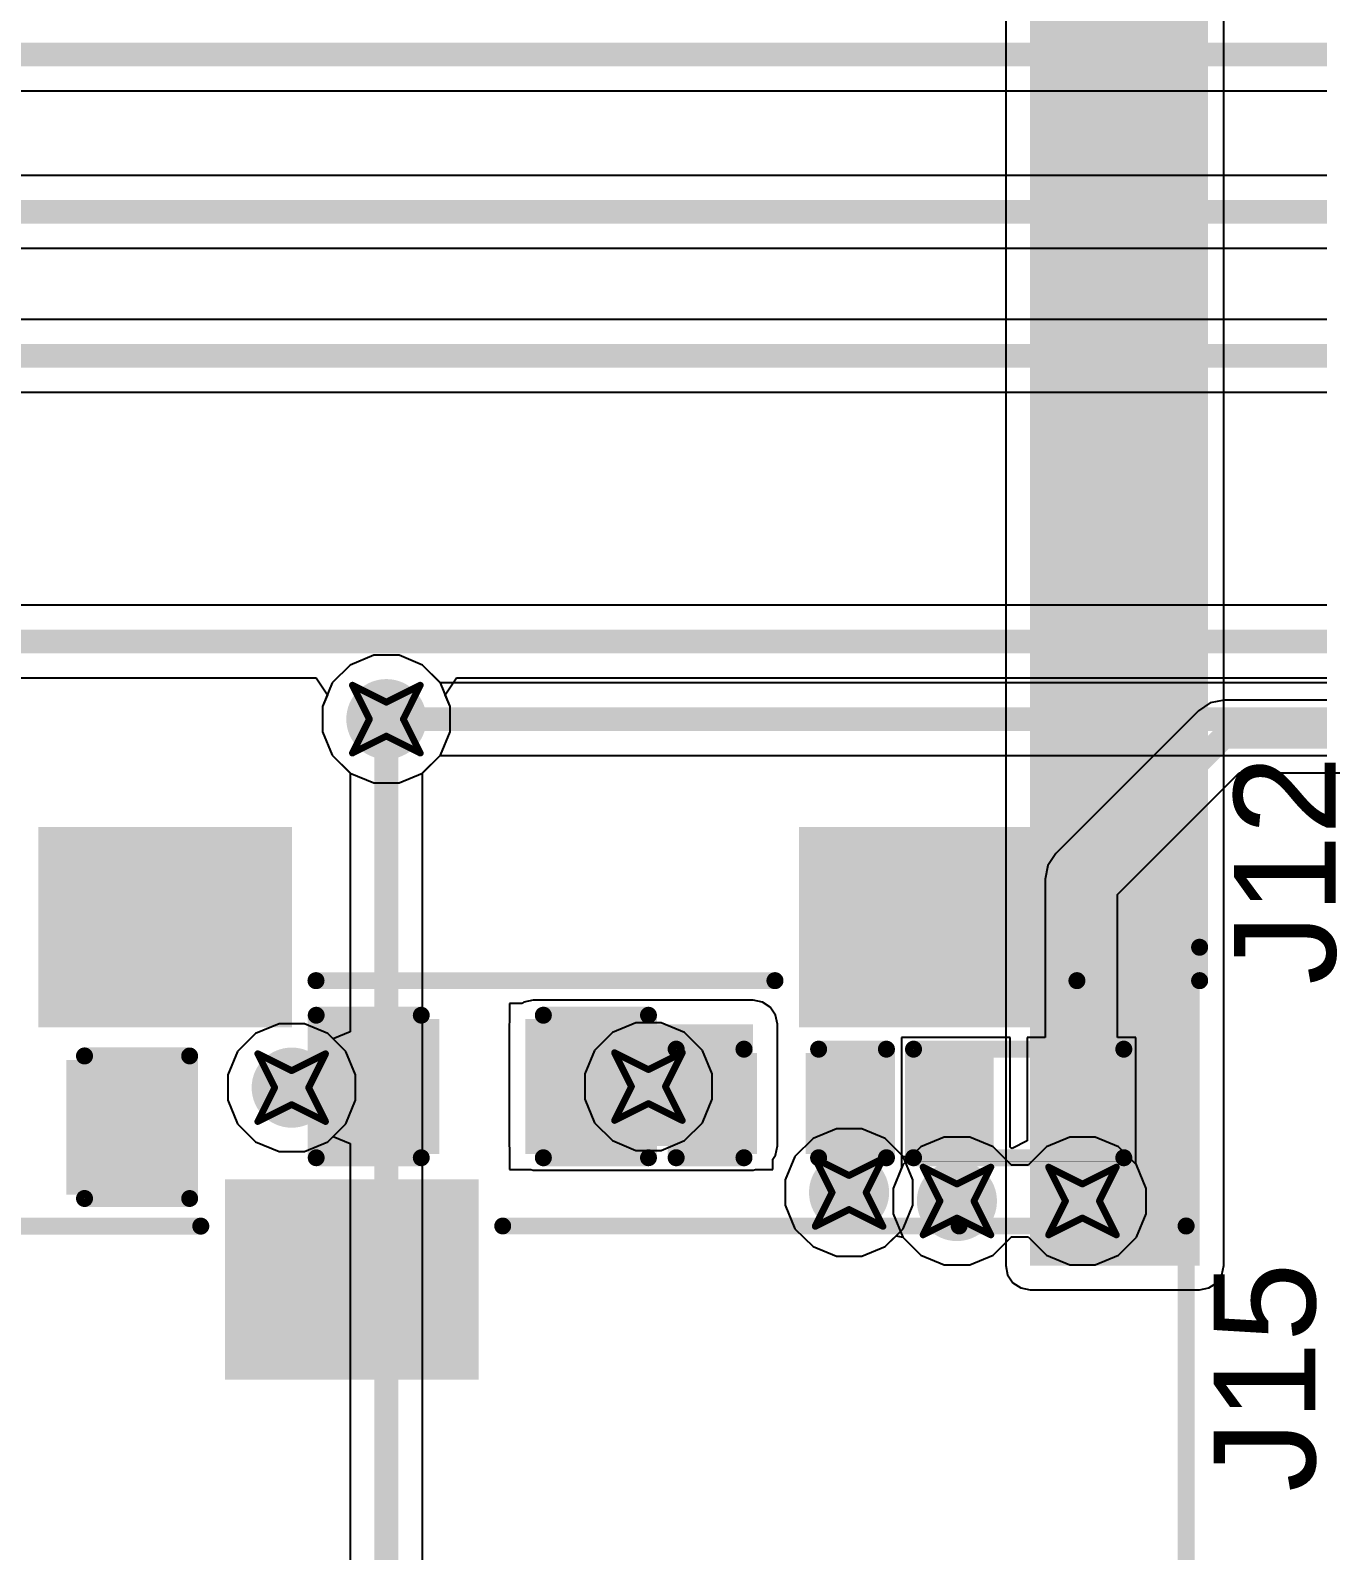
# Model space of a CAD drawing. Header units: inches. Extents: x -3 to 488, y -11 to 93.
# Drawn here: x 21 to 30.65, y 13.21 to 24.59 of the extents above; entities that cross this region are included whole.
import ezdxf

# ---------------------------------------------------------------- set-up
doc = ezdxf.new("R2010")
doc.units = ezdxf.units.IN
for name, color, linetype in [('Bottom Layer', 5, 'Continuous'), ('Drill Drawing', 1, 'Continuous'), ('Layer 1', 16, 'Continuous'), ('Layer 2', 76, 'Continuous'), ('Top Layer', 1, 'Continuous'), ('Top Overlay', 2, 'Continuous'), ('Top Paste', 8, 'Continuous'), ('Top Solder', 216, 'Continuous'), ('Via Holes', 16, 'Continuous')]:
    doc.layers.add(name, color=color, linetype=linetype)
doc.styles.add('Arial', font='', dxfattribs={"height": 0.2})
doc.styles.get('Arial').set_extended_font_data('Arial')

msp = doc.modelspace()

# ---------------------------------------------------------------- hatches: boundary and pattern name
at = {"layer": 'Bottom Layer'}
h = msp.add_hatch(color=5, dxfattribs=at)
edge = h.paths.add_edge_path()
edge.add_arc((23.67, 19.433), 0.3, 0, 360)
h = msp.add_hatch(color=5, dxfattribs=at)
edge = h.paths.add_edge_path()
edge.add_arc((22.961, 16.674), 0.3, 0, 360)
h = msp.add_hatch(color=5, dxfattribs=at)
edge = h.paths.add_edge_path()
edge.add_arc((25.633, 16.682), 0.3, 0, 360)
h = msp.add_hatch(color=5, dxfattribs=at)
edge = h.paths.add_edge_path()
edge.add_arc((27.136, 15.889), 0.3, 0, 360)
h = msp.add_hatch(color=5, dxfattribs=at)
edge = h.paths.add_edge_path()
edge.add_arc((27.944, 15.825), 0.3, 0, 360)
h = msp.add_hatch(color=5, dxfattribs=at)
edge = h.paths.add_edge_path()
edge.add_arc((28.884, 15.825), 0.3, 0, 360)
at = {"layer": 'Layer 1'}
h = msp.add_hatch(color=16, dxfattribs=at)
edge = h.paths.add_edge_path()
edge.add_arc((23.67, 19.433), 0.3, 0, 360)
h = msp.add_hatch(color=16, dxfattribs=at)
edge = h.paths.add_edge_path()
edge.add_arc((22.961, 16.674), 0.3, 0, 360)
h = msp.add_hatch(color=16, dxfattribs=at)
edge = h.paths.add_edge_path()
edge.add_arc((25.633, 16.682), 0.3, 0, 360)
h = msp.add_hatch(color=16, dxfattribs=at)
edge = h.paths.add_edge_path()
edge.add_arc((27.136, 15.889), 0.3, 0, 360)
h = msp.add_hatch(color=16, dxfattribs=at)
edge = h.paths.add_edge_path()
edge.add_arc((27.944, 15.825), 0.3, 0, 360)
h = msp.add_hatch(color=16, dxfattribs=at)
edge = h.paths.add_edge_path()
edge.add_arc((28.884, 15.825), 0.3, 0, 360)
at = {"layer": 'Layer 2'}
msp.add_hatch(color=76, dxfattribs=at).paths.add_polyline_path([(29.762, 31.521), (28.492, 31.521), (28.492, 15.342), (29.762, 15.342)])
h = msp.add_hatch(color=76, dxfattribs=at)
edge = h.paths.add_edge_path()
edge.add_arc((23.67, 19.433), 0.3, 0, 360)
h = msp.add_hatch(color=76, dxfattribs=at)
edge = h.paths.add_edge_path()
edge.add_arc((22.961, 16.674), 0.3, 0, 360)
h = msp.add_hatch(color=76, dxfattribs=at)
edge = h.paths.add_edge_path()
edge.add_arc((25.633, 16.682), 0.3, 0, 360)
h = msp.add_hatch(color=76, dxfattribs=at)
edge = h.paths.add_edge_path()
edge.add_arc((27.136, 15.889), 0.3, 0, 360)
h = msp.add_hatch(color=76, dxfattribs=at)
edge = h.paths.add_edge_path()
edge.add_arc((27.944, 15.825), 0.3, 0, 360)
h = msp.add_hatch(color=76, dxfattribs=at)
edge = h.paths.add_edge_path()
edge.add_arc((28.884, 15.825), 0.3, 0, 360)
at = {"layer": 'Top Layer'}
h = msp.add_hatch(color=1, dxfattribs=at)
edge = h.paths.add_edge_path()
edge.add_arc((23.67, 19.433), 0.3, 0, 360)
for points in [[(22.912, 17.175), (21.112, 17.175), (21.112, 18.575), (22.912, 18.575)], [(28.612, 17.175), (26.812, 17.175), (26.812, 18.575), (28.612, 18.575)], [(24.008, 17.127), (24.008, 16.238), (23.246, 16.238), (23.246, 17.127)], [(24.77, 16.238), (26.417, 16.238), (26.417, 17.148), (24.77, 17.148)], [(25.532, 17.127), (25.532, 16.238), (24.77, 16.238), (24.77, 17.127)], [(26.387, 16.873), (26.387, 16.238), (25.93, 16.238), (25.93, 16.873)], [(27.327, 16.873), (27.327, 16.238), (26.87, 16.238), (26.87, 16.873)], [(27.708, 16.238), (27.708, 16.873), (28.165, 16.873), (28.165, 16.238)], [(28.648, 16.238), (28.648, 16.873), (29.105, 16.873), (29.105, 16.238)], [(21.333, 15.933), (21.333, 16.822), (22.095, 16.822), (22.095, 15.933)], [(22.511, 15.937), (24.311, 15.937), (24.311, 14.537), (22.511, 14.537)]]:
    msp.add_hatch(color=1, dxfattribs=at).paths.add_polyline_path(points)
h = msp.add_hatch(color=1, dxfattribs=at)
edge = h.paths.add_edge_path()
edge.add_arc((22.961, 16.674), 0.3, 0, 360)
h = msp.add_hatch(color=1, dxfattribs=at)
edge = h.paths.add_edge_path()
edge.add_arc((25.633, 16.682), 0.3, 0, 360)
h = msp.add_hatch(color=1, dxfattribs=at)
edge = h.paths.add_edge_path()
edge.add_arc((27.136, 15.889), 0.3, 0, 360)
h = msp.add_hatch(color=1, dxfattribs=at)
edge = h.paths.add_edge_path()
edge.add_arc((27.944, 15.825), 0.3, 0, 360)
h = msp.add_hatch(color=1, dxfattribs=at)
edge = h.paths.add_edge_path()
edge.add_arc((28.884, 15.825), 0.3, 0, 360)
at = {"layer": 'Top Paste'}
for points in [[(22.912, 17.175), (21.112, 17.175), (21.112, 18.575), (22.912, 18.575)], [(28.612, 17.175), (26.812, 17.175), (26.812, 18.575), (28.612, 18.575)], [(24.008, 17.127), (24.008, 16.238), (23.246, 16.238), (23.246, 17.127)], [(25.532, 17.127), (25.532, 16.238), (24.77, 16.238), (24.77, 17.127)], [(26.387, 16.873), (26.387, 16.238), (25.93, 16.238), (25.93, 16.873)], [(27.327, 16.873), (27.327, 16.238), (26.87, 16.238), (26.87, 16.873)], [(27.708, 16.238), (27.708, 16.873), (28.165, 16.873), (28.165, 16.238)], [(28.648, 16.238), (28.648, 16.873), (29.105, 16.873), (29.105, 16.238)], [(21.333, 15.933), (21.333, 16.822), (22.095, 16.822), (22.095, 15.933)], [(22.511, 15.937), (24.311, 15.937), (24.311, 14.537), (22.511, 14.537)]]:
    msp.add_hatch(color=8, dxfattribs=at).paths.add_polyline_path(points)
at = {"layer": 'Top Solder'}
for points in [[(22.962, 17.125), (21.062, 17.125), (21.062, 18.625), (22.962, 18.625)], [(28.662, 17.125), (26.762, 17.125), (26.762, 18.625), (28.662, 18.625)], [(24.068, 17.187), (24.068, 16.178), (23.186, 16.178), (23.186, 17.187)], [(25.592, 17.187), (25.592, 16.178), (24.71, 16.178), (24.71, 17.187)], [(21.273, 15.873), (21.273, 16.882), (22.155, 16.882), (22.155, 15.873)], [(26.447, 16.933), (26.447, 16.178), (25.87, 16.178), (25.87, 16.933)], [(27.387, 16.933), (27.387, 16.178), (26.81, 16.178), (26.81, 16.933)], [(27.653, 16.183), (27.653, 16.928), (28.22, 16.928), (28.22, 16.183)], [(28.593, 16.183), (28.593, 16.928), (29.16, 16.928), (29.16, 16.183)], [(22.461, 15.987), (24.361, 15.987), (24.361, 14.487), (22.461, 14.487)]]:
    msp.add_hatch(color=216, dxfattribs=at).paths.add_polyline_path(points)
at = {"layer": 'Via Holes'}
h = msp.add_hatch(color=7, dxfattribs=at)
edge = h.paths.add_edge_path()
edge.add_arc((23.67, 19.433), 0.15, 0, 360)
h = msp.add_hatch(color=7, dxfattribs=at)
edge = h.paths.add_edge_path()
edge.add_arc((22.961, 16.674), 0.15, 0, 360)
h = msp.add_hatch(color=7, dxfattribs=at)
edge = h.paths.add_edge_path()
edge.add_arc((25.633, 16.682), 0.15, 0, 360)
h = msp.add_hatch(color=7, dxfattribs=at)
edge = h.paths.add_edge_path()
edge.add_arc((27.136, 15.889), 0.15, 0, 360)
h = msp.add_hatch(color=7, dxfattribs=at)
edge = h.paths.add_edge_path()
edge.add_arc((27.944, 15.825), 0.15, 0, 360)
h = msp.add_hatch(color=7, dxfattribs=at)
edge = h.paths.add_edge_path()
edge.add_arc((28.884, 15.825), 0.15, 0, 360)

# ---------------------------------------------------------------- linework, layer by layer
at = {"layer": 'Bottom Layer'}
for p, q in [((8.665, 24.137), (56.929, 24.137)), ((55.331, 23.504), (16.457, 23.504)), ((16.569, 22.96), (55.331, 22.96)), ((52.334, 22.425), (19.029, 22.425)), ((19.141, 21.881), (38.285, 21.881)), ((23.399, 19.838), (23.265, 19.704)), ((23.575, 19.911), (23.399, 19.838)), ((23.765, 19.911), (23.575, 19.911)), ((23.941, 19.838), (23.765, 19.911)), ((24.074, 19.705), (23.941, 19.838)), ((23.265, 19.704), (23.192, 19.528)), ((58.339, 19.705), (24.074, 19.705)), ((23.192, 19.528), (23.192, 19.338)), ((23.192, 19.338), (23.265, 19.163)), ((23.265, 19.163), (23.399, 19.028)), ((23.941, 19.028), (24.074, 19.161)), ((24.074, 19.161), (58.339, 19.161)), ((23.399, 19.028), (23.575, 18.956)), ((23.765, 18.956), (23.941, 19.028)), ((23.575, 18.956), (23.765, 18.956)), ((22.69, 17.079), (22.556, 16.945)), ((22.866, 17.152), (22.69, 17.079)), ((23.056, 17.152), (22.866, 17.152)), ((23.231, 17.079), (23.056, 17.152)), ((23.366, 16.945), (23.231, 17.079)), ((22.556, 16.945), (22.483, 16.769)), ((23.438, 16.769), (23.366, 16.945)), ((22.483, 16.769), (22.483, 16.579)), ((23.438, 16.579), (23.438, 16.769)), ((22.483, 16.579), (22.556, 16.404)), ((23.366, 16.404), (23.438, 16.579)), ((22.556, 16.404), (22.69, 16.269)), ((23.231, 16.269), (23.366, 16.404)), ((26.866, 16.294), (26.731, 16.159)), ((27.041, 16.366), (26.866, 16.294)), ((27.231, 16.366), (27.041, 16.366)), ((27.407, 16.294), (27.231, 16.366)), ((27.541, 16.159), (27.407, 16.294)), ((27.849, 16.303), (27.674, 16.23)), ((28.04, 16.303), (27.849, 16.303)), ((28.215, 16.23), (28.04, 16.303)), ((28.789, 16.303), (28.614, 16.23)), ((28.979, 16.303), (28.789, 16.303)), ((29.155, 16.23), (28.979, 16.303)), ((22.69, 16.269), (22.866, 16.196)), ((22.866, 16.196), (23.056, 16.196)), ((23.056, 16.196), (23.231, 16.269)), ((27.674, 16.23), (27.593, 16.149)), ((28.35, 16.096), (28.215, 16.23)), ((28.614, 16.23), (28.479, 16.096)), ((29.289, 16.096), (29.155, 16.23)), ((26.731, 16.159), (26.658, 15.984)), ((27.593, 16.149), (27.541, 16.159)), ((28.351, 16.093), (28.35, 16.096)), ((28.478, 16.093), (28.351, 16.093)), ((28.479, 16.096), (28.478, 16.093)), ((29.362, 15.92), (29.289, 16.096)), ((26.658, 15.984), (26.658, 15.794)), ((29.362, 15.73), (29.362, 15.92)), ((26.658, 15.794), (26.731, 15.618)), ((29.289, 15.555), (29.362, 15.73)), ((26.731, 15.618), (26.866, 15.484)), ((26.866, 15.484), (27.041, 15.411)), ((27.231, 15.411), (27.407, 15.484)), ((27.407, 15.484), (27.488, 15.565)), ((27.488, 15.565), (27.539, 15.555)), ((27.539, 15.555), (27.674, 15.42)), ((28.215, 15.42), (28.35, 15.555)), ((28.35, 15.555), (28.351, 15.558)), ((28.351, 15.558), (28.478, 15.558)), ((28.478, 15.558), (28.479, 15.555)), ((28.479, 15.555), (28.614, 15.42)), ((29.155, 15.42), (29.289, 15.555)), ((27.041, 15.411), (27.231, 15.411)), ((27.674, 15.42), (27.849, 15.348)), ((28.04, 15.348), (28.215, 15.42)), ((28.614, 15.42), (28.789, 15.348)), ((28.979, 15.348), (29.155, 15.42)), ((27.849, 15.348), (28.04, 15.348)), ((28.789, 15.348), (28.979, 15.348))]:
    msp.add_line(p, q, dxfattribs=at)
for points in [[(8.261, 24.409, 0.178, 0.178, 0), (58.647, 24.409, 0.178, 0.178, 0)], [(16.457, 23.232, 0.178, 0.178, 0), (55.735, 23.232, 0.178, 0.178, 0)], [(19.029, 22.153, 0.178, 0.178, 0), (52.738, 22.153, 0.178, 0.178, 0)], [(23.67, 19.433, 0.178, 0.178, 0), (64.548, 19.433, 0.178, 0.178, 0)]]:
    msp.add_lwpolyline(points, format="xyseb", dxfattribs=at)
msp.add_lwpolyline([(23.626, 19.433, 0.0889, 0.0889, 1), (23.715, 19.433, 0.0889, 0.0889, 1)], format="xyseb", close=True, dxfattribs=at)
at = {"layer": 'Drill Drawing'}
for points in [[(23.416, 19.687, 0.0508, 0.0508, 0), (23.67, 19.56, 0.0508, 0.0508, 0)], [(23.416, 19.687, 0.0508, 0.0508, 0), (23.543, 19.433, 0.0508, 0.0508, 0)], [(23.67, 19.56, 0.0508, 0.0508, 0), (23.924, 19.687, 0.0508, 0.0508, 0)], [(23.797, 19.433, 0.0508, 0.0508, 0), (23.924, 19.687, 0.0508, 0.0508, 0)], [(23.416, 19.179, 0.0508, 0.0508, 0), (23.543, 19.433, 0.0508, 0.0508, 0)], [(23.797, 19.433, 0.0508, 0.0508, 0), (23.924, 19.179, 0.0508, 0.0508, 0)], [(23.416, 19.179, 0.0508, 0.0508, 0), (23.67, 19.306, 0.0508, 0.0508, 0)], [(23.67, 19.306, 0.0508, 0.0508, 0), (23.924, 19.179, 0.0508, 0.0508, 0)], [(25.379, 16.936, 0.0508, 0.0508, 0), (25.633, 16.809, 0.0508, 0.0508, 0)], [(25.379, 16.936, 0.0508, 0.0508, 0), (25.506, 16.682, 0.0508, 0.0508, 0)], [(25.633, 16.809, 0.0508, 0.0508, 0), (25.887, 16.936, 0.0508, 0.0508, 0)], [(25.76, 16.682, 0.0508, 0.0508, 0), (25.887, 16.936, 0.0508, 0.0508, 0)], [(22.707, 16.928, 0.0508, 0.0508, 0), (22.961, 16.801, 0.0508, 0.0508, 0)], [(22.707, 16.928, 0.0508, 0.0508, 0), (22.834, 16.674, 0.0508, 0.0508, 0)], [(22.961, 16.801, 0.0508, 0.0508, 0), (23.215, 16.928, 0.0508, 0.0508, 0)], [(23.088, 16.674, 0.0508, 0.0508, 0), (23.215, 16.928, 0.0508, 0.0508, 0)], [(22.707, 16.42, 0.0508, 0.0508, 0), (22.834, 16.674, 0.0508, 0.0508, 0)], [(23.088, 16.674, 0.0508, 0.0508, 0), (23.215, 16.42, 0.0508, 0.0508, 0)], [(25.379, 16.428, 0.0508, 0.0508, 0), (25.506, 16.682, 0.0508, 0.0508, 0)], [(25.76, 16.682, 0.0508, 0.0508, 0), (25.887, 16.428, 0.0508, 0.0508, 0)], [(22.707, 16.42, 0.0508, 0.0508, 0), (22.961, 16.547, 0.0508, 0.0508, 0)], [(22.961, 16.547, 0.0508, 0.0508, 0), (23.215, 16.42, 0.0508, 0.0508, 0)], [(25.379, 16.428, 0.0508, 0.0508, 0), (25.633, 16.555, 0.0508, 0.0508, 0)], [(25.633, 16.555, 0.0508, 0.0508, 0), (25.887, 16.428, 0.0508, 0.0508, 0)], [(26.882, 16.143, 0.0508, 0.0508, 0), (27.136, 16.016, 0.0508, 0.0508, 0)], [(26.882, 16.143, 0.0508, 0.0508, 0), (27.009, 15.889, 0.0508, 0.0508, 0)], [(27.136, 16.016, 0.0508, 0.0508, 0), (27.39, 16.143, 0.0508, 0.0508, 0)], [(27.263, 15.889, 0.0508, 0.0508, 0), (27.39, 16.143, 0.0508, 0.0508, 0)], [(27.69, 16.079, 0.0508, 0.0508, 0), (27.944, 15.952, 0.0508, 0.0508, 0)], [(27.69, 16.079, 0.0508, 0.0508, 0), (27.817, 15.825, 0.0508, 0.0508, 0)], [(27.944, 15.952, 0.0508, 0.0508, 0), (28.198, 16.079, 0.0508, 0.0508, 0)], [(28.071, 15.825, 0.0508, 0.0508, 0), (28.198, 16.079, 0.0508, 0.0508, 0)], [(28.63, 16.079, 0.0508, 0.0508, 0), (28.884, 15.952, 0.0508, 0.0508, 0)], [(28.63, 16.079, 0.0508, 0.0508, 0), (28.757, 15.825, 0.0508, 0.0508, 0)], [(28.884, 15.952, 0.0508, 0.0508, 0), (29.138, 16.079, 0.0508, 0.0508, 0)], [(29.011, 15.825, 0.0508, 0.0508, 0), (29.138, 16.079, 0.0508, 0.0508, 0)], [(26.882, 15.635, 0.0508, 0.0508, 0), (27.009, 15.889, 0.0508, 0.0508, 0)], [(27.263, 15.889, 0.0508, 0.0508, 0), (27.39, 15.635, 0.0508, 0.0508, 0)], [(27.69, 15.571, 0.0508, 0.0508, 0), (27.817, 15.825, 0.0508, 0.0508, 0)], [(28.071, 15.825, 0.0508, 0.0508, 0), (28.198, 15.571, 0.0508, 0.0508, 0)], [(28.63, 15.571, 0.0508, 0.0508, 0), (28.757, 15.825, 0.0508, 0.0508, 0)], [(29.011, 15.825, 0.0508, 0.0508, 0), (29.138, 15.571, 0.0508, 0.0508, 0)], [(26.882, 15.635, 0.0508, 0.0508, 0), (27.136, 15.762, 0.0508, 0.0508, 0)], [(27.136, 15.762, 0.0508, 0.0508, 0), (27.39, 15.635, 0.0508, 0.0508, 0)], [(27.69, 15.571, 0.0508, 0.0508, 0), (27.944, 15.698, 0.0508, 0.0508, 0)], [(27.944, 15.698, 0.0508, 0.0508, 0), (28.198, 15.571, 0.0508, 0.0508, 0)], [(28.63, 15.571, 0.0508, 0.0508, 0), (28.884, 15.698, 0.0508, 0.0508, 0)], [(28.884, 15.698, 0.0508, 0.0508, 0), (29.138, 15.571, 0.0508, 0.0508, 0)]]:
    msp.add_lwpolyline(points, format="xyseb", dxfattribs=at)
for points in [[(23.403, 19.687, 0.0254, 0.0254, 1), (23.429, 19.687, 0.0254, 0.0254, 1)], [(23.403, 19.687, 0.0254, 0.0254, 1), (23.429, 19.687, 0.0254, 0.0254, 1)], [(23.911, 19.687, 0.0254, 0.0254, 1), (23.937, 19.687, 0.0254, 0.0254, 1)], [(23.911, 19.687, 0.0254, 0.0254, 1), (23.937, 19.687, 0.0254, 0.0254, 1)], [(23.657, 19.56, 0.0254, 0.0254, 1), (23.683, 19.56, 0.0254, 0.0254, 1)], [(23.657, 19.56, 0.0254, 0.0254, 1), (23.683, 19.56, 0.0254, 0.0254, 1)], [(23.53, 19.433, 0.0254, 0.0254, 1), (23.556, 19.433, 0.0254, 0.0254, 1)], [(23.53, 19.433, 0.0254, 0.0254, 1), (23.556, 19.433, 0.0254, 0.0254, 1)], [(23.784, 19.433, 0.0254, 0.0254, 1), (23.81, 19.433, 0.0254, 0.0254, 1)], [(23.784, 19.433, 0.0254, 0.0254, 1), (23.81, 19.433, 0.0254, 0.0254, 1)], [(23.657, 19.306, 0.0254, 0.0254, 1), (23.683, 19.306, 0.0254, 0.0254, 1)], [(23.657, 19.306, 0.0254, 0.0254, 1), (23.683, 19.306, 0.0254, 0.0254, 1)], [(23.403, 19.179, 0.0254, 0.0254, 1), (23.429, 19.179, 0.0254, 0.0254, 1)], [(23.403, 19.179, 0.0254, 0.0254, 1), (23.429, 19.179, 0.0254, 0.0254, 1)], [(23.911, 19.179, 0.0254, 0.0254, 1), (23.937, 19.179, 0.0254, 0.0254, 1)], [(23.911, 19.179, 0.0254, 0.0254, 1), (23.937, 19.179, 0.0254, 0.0254, 1)], [(25.367, 16.936, 0.0254, 0.0254, 1), (25.392, 16.936, 0.0254, 0.0254, 1)], [(25.367, 16.936, 0.0254, 0.0254, 1), (25.392, 16.936, 0.0254, 0.0254, 1)], [(25.875, 16.936, 0.0254, 0.0254, 1), (25.9, 16.936, 0.0254, 0.0254, 1)], [(25.875, 16.936, 0.0254, 0.0254, 1), (25.9, 16.936, 0.0254, 0.0254, 1)], [(22.694, 16.928, 0.0254, 0.0254, 1), (22.719, 16.928, 0.0254, 0.0254, 1)], [(22.694, 16.928, 0.0254, 0.0254, 1), (22.719, 16.928, 0.0254, 0.0254, 1)], [(23.202, 16.928, 0.0254, 0.0254, 1), (23.227, 16.928, 0.0254, 0.0254, 1)], [(23.202, 16.928, 0.0254, 0.0254, 1), (23.227, 16.928, 0.0254, 0.0254, 1)], [(22.948, 16.801, 0.0254, 0.0254, 1), (22.973, 16.801, 0.0254, 0.0254, 1)], [(22.948, 16.801, 0.0254, 0.0254, 1), (22.973, 16.801, 0.0254, 0.0254, 1)], [(25.621, 16.809, 0.0254, 0.0254, 1), (25.646, 16.809, 0.0254, 0.0254, 1)], [(25.621, 16.809, 0.0254, 0.0254, 1), (25.646, 16.809, 0.0254, 0.0254, 1)], [(22.821, 16.674, 0.0254, 0.0254, 1), (22.846, 16.674, 0.0254, 0.0254, 1)], [(22.821, 16.674, 0.0254, 0.0254, 1), (22.846, 16.674, 0.0254, 0.0254, 1)], [(23.075, 16.674, 0.0254, 0.0254, 1), (23.1, 16.674, 0.0254, 0.0254, 1)], [(23.075, 16.674, 0.0254, 0.0254, 1), (23.1, 16.674, 0.0254, 0.0254, 1)], [(25.494, 16.682, 0.0254, 0.0254, 1), (25.519, 16.682, 0.0254, 0.0254, 1)], [(25.494, 16.682, 0.0254, 0.0254, 1), (25.519, 16.682, 0.0254, 0.0254, 1)], [(25.748, 16.682, 0.0254, 0.0254, 1), (25.773, 16.682, 0.0254, 0.0254, 1)], [(25.748, 16.682, 0.0254, 0.0254, 1), (25.773, 16.682, 0.0254, 0.0254, 1)], [(22.948, 16.547, 0.0254, 0.0254, 1), (22.973, 16.547, 0.0254, 0.0254, 1)], [(22.948, 16.547, 0.0254, 0.0254, 1), (22.973, 16.547, 0.0254, 0.0254, 1)], [(25.621, 16.555, 0.0254, 0.0254, 1), (25.646, 16.555, 0.0254, 0.0254, 1)], [(25.621, 16.555, 0.0254, 0.0254, 1), (25.646, 16.555, 0.0254, 0.0254, 1)], [(22.694, 16.42, 0.0254, 0.0254, 1), (22.719, 16.42, 0.0254, 0.0254, 1)], [(22.694, 16.42, 0.0254, 0.0254, 1), (22.719, 16.42, 0.0254, 0.0254, 1)], [(23.202, 16.42, 0.0254, 0.0254, 1), (23.227, 16.42, 0.0254, 0.0254, 1)], [(23.202, 16.42, 0.0254, 0.0254, 1), (23.227, 16.42, 0.0254, 0.0254, 1)], [(25.367, 16.428, 0.0254, 0.0254, 1), (25.392, 16.428, 0.0254, 0.0254, 1)], [(25.367, 16.428, 0.0254, 0.0254, 1), (25.392, 16.428, 0.0254, 0.0254, 1)], [(25.875, 16.428, 0.0254, 0.0254, 1), (25.9, 16.428, 0.0254, 0.0254, 1)], [(25.875, 16.428, 0.0254, 0.0254, 1), (25.9, 16.428, 0.0254, 0.0254, 1)], [(26.87, 16.143, 0.0254, 0.0254, 1), (26.895, 16.143, 0.0254, 0.0254, 1)], [(26.87, 16.143, 0.0254, 0.0254, 1), (26.895, 16.143, 0.0254, 0.0254, 1)], [(27.378, 16.143, 0.0254, 0.0254, 1), (27.403, 16.143, 0.0254, 0.0254, 1)], [(27.378, 16.143, 0.0254, 0.0254, 1), (27.403, 16.143, 0.0254, 0.0254, 1)], [(27.678, 16.079, 0.0254, 0.0254, 1), (27.703, 16.079, 0.0254, 0.0254, 1)], [(27.678, 16.079, 0.0254, 0.0254, 1), (27.703, 16.079, 0.0254, 0.0254, 1)], [(28.186, 16.079, 0.0254, 0.0254, 1), (28.211, 16.079, 0.0254, 0.0254, 1)], [(28.186, 16.079, 0.0254, 0.0254, 1), (28.211, 16.079, 0.0254, 0.0254, 1)], [(28.618, 16.079, 0.0254, 0.0254, 1), (28.643, 16.079, 0.0254, 0.0254, 1)], [(28.618, 16.079, 0.0254, 0.0254, 1), (28.643, 16.079, 0.0254, 0.0254, 1)], [(29.126, 16.079, 0.0254, 0.0254, 1), (29.151, 16.079, 0.0254, 0.0254, 1)], [(29.126, 16.079, 0.0254, 0.0254, 1), (29.151, 16.079, 0.0254, 0.0254, 1)], [(27.124, 16.016, 0.0254, 0.0254, 1), (27.149, 16.016, 0.0254, 0.0254, 1)], [(27.124, 16.016, 0.0254, 0.0254, 1), (27.149, 16.016, 0.0254, 0.0254, 1)], [(27.932, 15.952, 0.0254, 0.0254, 1), (27.957, 15.952, 0.0254, 0.0254, 1)], [(27.932, 15.952, 0.0254, 0.0254, 1), (27.957, 15.952, 0.0254, 0.0254, 1)], [(28.872, 15.952, 0.0254, 0.0254, 1), (28.897, 15.952, 0.0254, 0.0254, 1)], [(28.872, 15.952, 0.0254, 0.0254, 1), (28.897, 15.952, 0.0254, 0.0254, 1)], [(26.997, 15.889, 0.0254, 0.0254, 1), (27.022, 15.889, 0.0254, 0.0254, 1)], [(26.997, 15.889, 0.0254, 0.0254, 1), (27.022, 15.889, 0.0254, 0.0254, 1)], [(27.251, 15.889, 0.0254, 0.0254, 1), (27.276, 15.889, 0.0254, 0.0254, 1)], [(27.251, 15.889, 0.0254, 0.0254, 1), (27.276, 15.889, 0.0254, 0.0254, 1)], [(27.805, 15.825, 0.0254, 0.0254, 1), (27.83, 15.825, 0.0254, 0.0254, 1)], [(27.805, 15.825, 0.0254, 0.0254, 1), (27.83, 15.825, 0.0254, 0.0254, 1)], [(28.059, 15.825, 0.0254, 0.0254, 1), (28.084, 15.825, 0.0254, 0.0254, 1)], [(28.059, 15.825, 0.0254, 0.0254, 1), (28.084, 15.825, 0.0254, 0.0254, 1)], [(28.745, 15.825, 0.0254, 0.0254, 1), (28.77, 15.825, 0.0254, 0.0254, 1)], [(28.745, 15.825, 0.0254, 0.0254, 1), (28.77, 15.825, 0.0254, 0.0254, 1)], [(28.999, 15.825, 0.0254, 0.0254, 1), (29.024, 15.825, 0.0254, 0.0254, 1)], [(28.999, 15.825, 0.0254, 0.0254, 1), (29.024, 15.825, 0.0254, 0.0254, 1)], [(27.124, 15.762, 0.0254, 0.0254, 1), (27.149, 15.762, 0.0254, 0.0254, 1)], [(27.124, 15.762, 0.0254, 0.0254, 1), (27.149, 15.762, 0.0254, 0.0254, 1)], [(27.932, 15.698, 0.0254, 0.0254, 1), (27.957, 15.698, 0.0254, 0.0254, 1)], [(27.932, 15.698, 0.0254, 0.0254, 1), (27.957, 15.698, 0.0254, 0.0254, 1)], [(28.872, 15.698, 0.0254, 0.0254, 1), (28.897, 15.698, 0.0254, 0.0254, 1)], [(28.872, 15.698, 0.0254, 0.0254, 1), (28.897, 15.698, 0.0254, 0.0254, 1)], [(26.87, 15.635, 0.0254, 0.0254, 1), (26.895, 15.635, 0.0254, 0.0254, 1)], [(26.87, 15.635, 0.0254, 0.0254, 1), (26.895, 15.635, 0.0254, 0.0254, 1)], [(27.378, 15.635, 0.0254, 0.0254, 1), (27.403, 15.635, 0.0254, 0.0254, 1)], [(27.378, 15.635, 0.0254, 0.0254, 1), (27.403, 15.635, 0.0254, 0.0254, 1)], [(27.678, 15.571, 0.0254, 0.0254, 1), (27.703, 15.571, 0.0254, 0.0254, 1)], [(27.678, 15.571, 0.0254, 0.0254, 1), (27.703, 15.571, 0.0254, 0.0254, 1)], [(28.186, 15.571, 0.0254, 0.0254, 1), (28.211, 15.571, 0.0254, 0.0254, 1)], [(28.186, 15.571, 0.0254, 0.0254, 1), (28.211, 15.571, 0.0254, 0.0254, 1)], [(28.618, 15.571, 0.0254, 0.0254, 1), (28.643, 15.571, 0.0254, 0.0254, 1)], [(28.618, 15.571, 0.0254, 0.0254, 1), (28.643, 15.571, 0.0254, 0.0254, 1)], [(29.126, 15.571, 0.0254, 0.0254, 1), (29.151, 15.571, 0.0254, 0.0254, 1)], [(29.126, 15.571, 0.0254, 0.0254, 1), (29.151, 15.571, 0.0254, 0.0254, 1)]]:
    msp.add_lwpolyline(points, format="xyseb", close=True, dxfattribs=at)
at = {"layer": 'Layer 1'}
for p, q in [((23.399, 19.838), (23.265, 19.704)), ((23.575, 19.911), (23.399, 19.838)), ((23.765, 19.911), (23.575, 19.911)), ((23.941, 19.838), (23.765, 19.911)), ((24.075, 19.704), (23.941, 19.838)), ((23.265, 19.704), (23.192, 19.528)), ((24.148, 19.528), (24.075, 19.704)), ((23.192, 19.528), (23.192, 19.338)), ((24.148, 19.338), (24.148, 19.528)), ((23.192, 19.338), (23.265, 19.163)), ((24.075, 19.163), (24.148, 19.338)), ((23.265, 19.163), (23.399, 19.028)), ((23.941, 19.028), (24.075, 19.163)), ((23.399, 19.028), (23.575, 18.956)), ((23.765, 18.956), (23.941, 19.028)), ((23.575, 18.956), (23.765, 18.956)), ((25.363, 17.087), (25.228, 16.953)), ((25.538, 17.16), (25.363, 17.087)), ((25.729, 17.16), (25.538, 17.16)), ((25.904, 17.087), (25.729, 17.16)), ((26.039, 16.953), (25.904, 17.087)), ((25.228, 16.953), (25.156, 16.777)), ((26.111, 16.777), (26.039, 16.953)), ((25.156, 16.777), (25.156, 16.587)), ((26.111, 16.587), (26.111, 16.777)), ((25.156, 16.587), (25.228, 16.411)), ((26.039, 16.411), (26.111, 16.587)), ((25.228, 16.411), (25.363, 16.277)), ((25.904, 16.277), (26.039, 16.411)), ((25.363, 16.277), (25.538, 16.204)), ((25.729, 16.204), (25.904, 16.277)), ((27.849, 16.303), (27.674, 16.23)), ((28.04, 16.303), (27.849, 16.303)), ((28.215, 16.23), (28.04, 16.303)), ((28.789, 16.303), (28.614, 16.23)), ((28.979, 16.303), (28.789, 16.303)), ((29.155, 16.23), (28.979, 16.303)), ((25.538, 16.204), (25.729, 16.204)), ((27.674, 16.23), (27.539, 16.096)), ((28.35, 16.096), (28.215, 16.23)), ((28.614, 16.23), (28.479, 16.096)), ((29.289, 16.096), (29.155, 16.23)), ((27.539, 16.096), (27.467, 15.92)), ((28.351, 16.093), (28.35, 16.096)), ((28.478, 16.093), (28.351, 16.093)), ((28.479, 16.096), (28.478, 16.093)), ((29.362, 15.92), (29.289, 16.096)), ((27.467, 15.92), (27.467, 15.73)), ((29.362, 15.73), (29.362, 15.92)), ((27.467, 15.73), (27.539, 15.555)), ((29.289, 15.555), (29.362, 15.73)), ((27.539, 15.555), (27.674, 15.42)), ((28.215, 15.42), (28.35, 15.555)), ((28.35, 15.555), (28.351, 15.558)), ((28.351, 15.558), (28.478, 15.558)), ((28.478, 15.558), (28.479, 15.555)), ((28.479, 15.555), (28.614, 15.42)), ((29.155, 15.42), (29.289, 15.555)), ((27.674, 15.42), (27.849, 15.348)), ((28.04, 15.348), (28.215, 15.42)), ((28.614, 15.42), (28.789, 15.348)), ((28.979, 15.348), (29.155, 15.42)), ((27.849, 15.348), (28.04, 15.348)), ((28.789, 15.348), (28.979, 15.348))]:
    msp.add_line(p, q, dxfattribs=at)
at = {"layer": 'Layer 2'}
for p, q in [((28.311, 31.521), (28.311, 15.342)), ((29.943, 15.342), (29.943, 31.521)), ((23.399, 19.838), (23.265, 19.704)), ((23.575, 19.911), (23.399, 19.838)), ((23.765, 19.911), (23.575, 19.911)), ((23.941, 19.838), (23.765, 19.911)), ((24.075, 19.704), (23.941, 19.838)), ((23.265, 19.704), (23.192, 19.528)), ((24.148, 19.528), (24.075, 19.704)), ((23.192, 19.528), (23.192, 19.338)), ((24.148, 19.338), (24.148, 19.528)), ((23.192, 19.338), (23.265, 19.163)), ((24.075, 19.163), (24.148, 19.338)), ((23.265, 19.163), (23.398, 19.03)), ((23.942, 19.03), (24.075, 19.163)), ((23.398, 19.03), (23.398, 17.092)), ((23.942, 6.948), (23.942, 19.03)), ((22.69, 17.079), (22.556, 16.945)), ((22.866, 17.152), (22.69, 17.079)), ((23.056, 17.152), (22.866, 17.152)), ((23.231, 17.079), (23.056, 17.152)), ((23.271, 17.039), (23.231, 17.079)), ((23.398, 17.092), (23.271, 17.039)), ((25.363, 17.087), (25.228, 16.953)), ((25.538, 17.16), (25.363, 17.087)), ((25.729, 17.16), (25.538, 17.16)), ((25.904, 17.087), (25.729, 17.16)), ((26.039, 16.953), (25.904, 17.087)), ((22.556, 16.945), (22.483, 16.769)), ((25.228, 16.953), (25.156, 16.777)), ((26.111, 16.777), (26.039, 16.953)), ((22.483, 16.769), (22.483, 16.579)), ((25.156, 16.777), (25.156, 16.587)), ((26.111, 16.587), (26.111, 16.777)), ((22.483, 16.579), (22.556, 16.404)), ((25.156, 16.587), (25.228, 16.411)), ((26.039, 16.411), (26.111, 16.587)), ((22.556, 16.404), (22.69, 16.269)), ((25.228, 16.411), (25.363, 16.277)), ((25.904, 16.277), (26.039, 16.411)), ((23.231, 16.269), (23.271, 16.309)), ((23.271, 16.309), (23.398, 16.256)), ((25.363, 16.277), (25.538, 16.204)), ((25.729, 16.204), (25.904, 16.277)), ((26.866, 16.294), (26.731, 16.159)), ((27.041, 16.366), (26.866, 16.294)), ((27.231, 16.366), (27.041, 16.366)), ((27.407, 16.294), (27.231, 16.366)), ((27.541, 16.159), (27.407, 16.294)), ((22.69, 16.269), (22.866, 16.196)), ((22.866, 16.196), (23.056, 16.196)), ((23.056, 16.196), (23.231, 16.269)), ((23.398, 16.256), (23.398, 6.948)), ((25.538, 16.204), (25.729, 16.204)), ((26.731, 16.159), (26.658, 15.984)), ((27.614, 15.984), (27.541, 16.159)), ((26.658, 15.984), (26.658, 15.794)), ((27.614, 15.794), (27.614, 15.984)), ((26.658, 15.794), (26.731, 15.618)), ((27.541, 15.618), (27.614, 15.794)), ((26.731, 15.618), (26.866, 15.484)), ((27.407, 15.484), (27.541, 15.618)), ((26.866, 15.484), (27.041, 15.411)), ((27.231, 15.411), (27.407, 15.484)), ((27.041, 15.411), (27.231, 15.411)), ((28.311, 15.342), (28.324, 15.272)), ((28.324, 15.272), (28.364, 15.213)), ((29.89, 15.213), (29.929, 15.272)), ((29.929, 15.272), (29.943, 15.342)), ((28.364, 15.213), (28.423, 15.174)), ((28.423, 15.174), (28.492, 15.16)), ((28.492, 15.16), (29.762, 15.16)), ((29.762, 15.16), (29.831, 15.174)), ((29.831, 15.174), (29.89, 15.213))]:
    msp.add_line(p, q, dxfattribs=at)
msp.add_lwpolyline([(23.67, 6.545, 0.178, 0.178, 0), (23.67, 19.433, 0.178, 0.178, 0)], format="xyseb", dxfattribs=at)
msp.add_lwpolyline([(23.626, 19.433, 0.0889, 0.0889, 1), (23.715, 19.433, 0.0889, 0.0889, 1)], format="xyseb", close=True, dxfattribs=at)
at = {"layer": 'Top Layer'}
for p, q in [((44.281, 20.287), (1.485, 20.287)), ((1.485, 19.743), (23.144, 19.743)), ((23.144, 19.743), (23.229, 19.616)), ((24.111, 19.616), (24.196, 19.743)), ((24.196, 19.743), (57.225, 19.743)), ((23.229, 19.616), (23.192, 19.528)), ((24.148, 19.528), (24.111, 19.616)), ((23.192, 19.528), (23.192, 19.338)), ((24.148, 19.338), (24.148, 19.528)), ((29.753, 19.495), (28.684, 18.426)), ((29.841, 19.554), (29.753, 19.495)), ((29.945, 19.574), (29.841, 19.554)), ((57.257, 19.574), (29.945, 19.574)), ((23.192, 19.338), (23.265, 19.163)), ((24.075, 19.163), (24.148, 19.338)), ((23.265, 19.163), (23.399, 19.028)), ((23.941, 19.028), (24.075, 19.163)), ((23.399, 19.028), (23.575, 18.956)), ((23.765, 18.956), (23.941, 19.028)), ((29.148, 18.121), (30.058, 19.03)), ((30.058, 19.03), (57.432, 19.03)), ((23.575, 18.956), (23.765, 18.956)), ((28.625, 18.338), (28.604, 18.234)), ((28.684, 18.426), (28.625, 18.338)), ((28.604, 18.234), (28.604, 17.05)), ((29.148, 17.05), (29.148, 18.121)), ((24.685, 17.304), (24.592, 17.304)), ((24.592, 17.304), (24.592, 17.165)), ((24.701, 17.315), (24.685, 17.304)), ((24.77, 17.329), (24.701, 17.315)), ((26.417, 17.329), (24.77, 17.329)), ((26.487, 17.315), (26.417, 17.329)), ((26.545, 17.276), (26.487, 17.315)), ((26.585, 17.217), (26.545, 17.276)), ((26.599, 17.148), (26.585, 17.217)), ((24.592, 17.165), (24.589, 17.148)), ((24.589, 17.148), (24.589, 16.238)), ((26.599, 16.238), (26.599, 17.148)), ((28.343, 17.05), (27.53, 17.05)), ((27.53, 17.05), (27.53, 16.074)), ((28.343, 16.228), (28.343, 17.05)), ((28.604, 17.05), (28.47, 17.05)), ((28.47, 17.05), (28.47, 16.276)), ((29.283, 17.05), (29.148, 17.05)), ((29.283, 16.103), (29.283, 17.05)), ((24.589, 16.238), (24.592, 16.22)), ((24.592, 16.22), (24.592, 16.06)), ((26.565, 16.139), (26.585, 16.168)), ((26.585, 16.168), (26.599, 16.238)), ((28.357, 16.218), (28.343, 16.228)), ((28.47, 16.276), (28.357, 16.218)), ((24.592, 16.06), (24.752, 16.06)), ((24.752, 16.06), (24.77, 16.056)), ((24.77, 16.056), (26.417, 16.056)), ((26.417, 16.056), (26.435, 16.06)), ((26.435, 16.06), (26.565, 16.06)), ((26.565, 16.06), (26.565, 16.139)), ((27.53, 16.074), (27.467, 15.92)), ((29.289, 16.096), (29.283, 16.103)), ((29.362, 15.92), (29.289, 16.096)), ((27.467, 15.92), (27.467, 15.73)), ((29.362, 15.73), (29.362, 15.92)), ((27.467, 15.73), (27.539, 15.555)), ((29.289, 15.555), (29.362, 15.73)), ((27.539, 15.555), (27.674, 15.42)), ((28.215, 15.42), (28.35, 15.555)), ((28.35, 15.555), (28.351, 15.558)), ((28.351, 15.558), (28.478, 15.558)), ((28.478, 15.558), (28.479, 15.555)), ((28.479, 15.555), (28.614, 15.42)), ((29.155, 15.42), (29.289, 15.555)), ((27.674, 15.42), (27.849, 15.348)), ((28.04, 15.348), (28.215, 15.42)), ((28.614, 15.42), (28.789, 15.348)), ((28.979, 15.348), (29.155, 15.42)), ((27.849, 15.348), (28.04, 15.348)), ((28.789, 15.348), (28.979, 15.348))]:
    msp.add_line(p, q, dxfattribs=at)
for points in [[(1.081, 20.015, 0.178, 0.178, 0), (57.582, 20.015, 0.178, 0.178, 0)], [(28.876, 18.234, 0.178, 0.178, 0), (29.945, 19.302, 0.178, 0.178, 0)], [(29.945, 19.302, 0.178, 0.178, 0), (57.432, 19.302, 0.178, 0.178, 0)], [(28.876, 16.555, 0.178, 0.178, 0), (28.876, 18.234, 0.178, 0.178, 0)], [(22.961, 16.682, 0.178, 0.178, 0), (23.69, 16.682, 0.178, 0.178, 0)], [(27.128, 15.889, 0.178, 0.178, 0), (27.128, 16.618, 0.178, 0.178, 0)], [(27.937, 15.825, 0.178, 0.178, 0), (27.937, 16.555, 0.178, 0.178, 0)], [(28.876, 15.825, 0.178, 0.178, 0), (28.876, 16.555, 0.178, 0.178, 0)]]:
    msp.add_lwpolyline(points, format="xyseb", dxfattribs=at)
for points in [[(29.9, 19.302, 0.0889, 0.0889, 1), (29.989, 19.302, 0.0889, 0.0889, 1)], [(29.9, 19.302, 0.0889, 0.0889, 1), (29.989, 19.302, 0.0889, 0.0889, 1)], [(28.832, 18.234, 0.0889, 0.0889, 1), (28.921, 18.234, 0.0889, 0.0889, 1)], [(28.832, 18.234, 0.0889, 0.0889, 1), (28.921, 18.234, 0.0889, 0.0889, 1)], [(22.916, 16.682, 0.0889, 0.0889, 1), (23.005, 16.682, 0.0889, 0.0889, 1)], [(23.646, 16.682, 0.0889, 0.0889, 1), (23.735, 16.682, 0.0889, 0.0889, 1)], [(27.084, 16.618, 0.0889, 0.0889, 1), (27.173, 16.618, 0.0889, 0.0889, 1)], [(27.892, 16.555, 0.0889, 0.0889, 1), (27.981, 16.555, 0.0889, 0.0889, 1)], [(28.832, 16.555, 0.0889, 0.0889, 1), (28.921, 16.555, 0.0889, 0.0889, 1)], [(28.832, 16.555, 0.0889, 0.0889, 1), (28.921, 16.555, 0.0889, 0.0889, 1)], [(27.084, 15.889, 0.0889, 0.0889, 1), (27.173, 15.889, 0.0889, 0.0889, 1)], [(27.892, 15.825, 0.0889, 0.0889, 1), (27.981, 15.825, 0.0889, 0.0889, 1)], [(28.832, 15.825, 0.0889, 0.0889, 1), (28.921, 15.825, 0.0889, 0.0889, 1)]]:
    msp.add_lwpolyline(points, format="xyseb", close=True, dxfattribs=at)
at = {"layer": 'Top Overlay'}
for points in [[(29.762, 17.725, 0.127, 0.127, 0), (29.762, 29.844, 0.127, 0.127, 0)], [(29.762, 17.475, 0.127, 0.127, 0), (29.762, 17.725, 0.127, 0.127, 0)], [(23.143, 17.475, 0.127, 0.127, 0), (26.581, 17.475, 0.127, 0.127, 0)], [(28.843, 17.475, 0.127, 0.127, 0), (29.762, 17.475, 0.127, 0.127, 0)], [(23.144, 16.149, 0.127, 0.127, 0), (23.144, 17.216, 0.127, 0.127, 0)], [(23.144, 17.216, 0.127, 0.127, 0), (23.932, 17.216, 0.127, 0.127, 0)], [(24.846, 17.216, 0.127, 0.127, 0), (25.633, 17.216, 0.127, 0.127, 0)], [(25.633, 16.149, 0.127, 0.127, 0), (25.633, 17.216, 0.127, 0.127, 0)], [(21.409, 16.911, 0.127, 0.127, 0), (22.196, 16.911, 0.127, 0.127, 0)], [(22.196, 15.844, 0.127, 0.127, 0), (22.196, 16.911, 0.127, 0.127, 0)], [(25.841, 16.149, 0.127, 0.127, 0), (25.841, 16.962, 0.127, 0.127, 0)], [(25.841, 16.962, 0.127, 0.127, 0), (26.349, 16.962, 0.127, 0.127, 0)], [(26.908, 16.962, 0.127, 0.127, 0), (27.416, 16.962, 0.127, 0.127, 0)], [(27.416, 16.149, 0.127, 0.127, 0), (27.416, 16.962, 0.127, 0.127, 0)], [(27.619, 16.149, 0.127, 0.127, 0), (27.619, 16.962, 0.127, 0.127, 0)], [(27.619, 16.962, 0.127, 0.127, 0), (29.194, 16.962, 0.127, 0.127, 0)], [(29.194, 16.149, 0.127, 0.127, 0), (29.194, 16.962, 0.127, 0.127, 0)], [(23.144, 16.149, 0.127, 0.127, 0), (23.932, 16.149, 0.127, 0.127, 0)], [(24.846, 16.149, 0.127, 0.127, 0), (25.633, 16.149, 0.127, 0.127, 0)], [(25.841, 16.149, 0.127, 0.127, 0), (26.349, 16.149, 0.127, 0.127, 0)], [(26.908, 16.149, 0.127, 0.127, 0), (27.416, 16.149, 0.127, 0.127, 0)], [(27.619, 16.149, 0.127, 0.127, 0), (29.194, 16.149, 0.127, 0.127, 0)], [(27.594, 16.123, 0.00323, 0.00323, 0), (29.219, 16.123, 0.00323, 0.00323, 0)], [(21.409, 15.844, 0.127, 0.127, 0), (22.196, 15.844, 0.127, 0.127, 0)], [(18.842, 15.637, 0.127, 0.127, 0), (22.28, 15.637, 0.127, 0.127, 0)], [(24.541, 15.638, 0.127, 0.127, 0), (27.96, 15.638, 0.127, 0.127, 0)], [(27.96, 15.638, 0.127, 0.127, 0), (29.661, 15.638, 0.127, 0.127, 0)], [(29.661, 2.368, 0.127, 0.127, 0), (29.661, 15.638, 0.127, 0.127, 0)]]:
    msp.add_lwpolyline(points, format="xyseb", dxfattribs=at)
for points in [[(29.73, 17.725, 0.0635, 0.0635, 1), (29.794, 17.725, 0.0635, 0.0635, 1)], [(29.73, 17.725, 0.0635, 0.0635, 1), (29.794, 17.725, 0.0635, 0.0635, 1)], [(23.111, 17.475, 0.0635, 0.0635, 1), (23.175, 17.475, 0.0635, 0.0635, 1)], [(26.549, 17.475, 0.0635, 0.0635, 1), (26.613, 17.475, 0.0635, 0.0635, 1)], [(28.811, 17.475, 0.0635, 0.0635, 1), (28.875, 17.475, 0.0635, 0.0635, 1)], [(29.73, 17.475, 0.0635, 0.0635, 1), (29.794, 17.475, 0.0635, 0.0635, 1)], [(29.73, 17.475, 0.0635, 0.0635, 1), (29.794, 17.475, 0.0635, 0.0635, 1)], [(23.113, 17.216, 0.0635, 0.0635, 1), (23.176, 17.216, 0.0635, 0.0635, 1)], [(23.113, 17.216, 0.0635, 0.0635, 1), (23.176, 17.216, 0.0635, 0.0635, 1)], [(23.9, 17.216, 0.0635, 0.0635, 1), (23.963, 17.216, 0.0635, 0.0635, 1)], [(24.814, 17.216, 0.0635, 0.0635, 1), (24.878, 17.216, 0.0635, 0.0635, 1)], [(25.602, 17.216, 0.0635, 0.0635, 1), (25.665, 17.216, 0.0635, 0.0635, 1)], [(25.602, 17.216, 0.0635, 0.0635, 1), (25.665, 17.216, 0.0635, 0.0635, 1)], [(21.377, 16.911, 0.0635, 0.0635, 1), (21.441, 16.911, 0.0635, 0.0635, 1)], [(22.165, 16.911, 0.0635, 0.0635, 1), (22.228, 16.911, 0.0635, 0.0635, 1)], [(22.165, 16.911, 0.0635, 0.0635, 1), (22.228, 16.911, 0.0635, 0.0635, 1)], [(25.809, 16.962, 0.0635, 0.0635, 1), (25.873, 16.962, 0.0635, 0.0635, 1)], [(25.809, 16.962, 0.0635, 0.0635, 1), (25.873, 16.962, 0.0635, 0.0635, 1)], [(26.317, 16.962, 0.0635, 0.0635, 1), (26.381, 16.962, 0.0635, 0.0635, 1)], [(26.876, 16.962, 0.0635, 0.0635, 1), (26.94, 16.962, 0.0635, 0.0635, 1)], [(27.384, 16.962, 0.0635, 0.0635, 1), (27.448, 16.962, 0.0635, 0.0635, 1)], [(27.384, 16.962, 0.0635, 0.0635, 1), (27.448, 16.962, 0.0635, 0.0635, 1)], [(27.587, 16.962, 0.0635, 0.0635, 1), (27.651, 16.962, 0.0635, 0.0635, 1)], [(27.587, 16.962, 0.0635, 0.0635, 1), (27.651, 16.962, 0.0635, 0.0635, 1)], [(29.162, 16.962, 0.0635, 0.0635, 1), (29.226, 16.962, 0.0635, 0.0635, 1)], [(29.162, 16.962, 0.0635, 0.0635, 1), (29.226, 16.962, 0.0635, 0.0635, 1)], [(23.113, 16.149, 0.0635, 0.0635, 1), (23.176, 16.149, 0.0635, 0.0635, 1)], [(23.113, 16.149, 0.0635, 0.0635, 1), (23.176, 16.149, 0.0635, 0.0635, 1)], [(23.9, 16.149, 0.0635, 0.0635, 1), (23.963, 16.149, 0.0635, 0.0635, 1)], [(24.814, 16.149, 0.0635, 0.0635, 1), (24.878, 16.149, 0.0635, 0.0635, 1)], [(25.602, 16.149, 0.0635, 0.0635, 1), (25.665, 16.149, 0.0635, 0.0635, 1)], [(25.602, 16.149, 0.0635, 0.0635, 1), (25.665, 16.149, 0.0635, 0.0635, 1)], [(25.809, 16.149, 0.0635, 0.0635, 1), (25.873, 16.149, 0.0635, 0.0635, 1)], [(25.809, 16.149, 0.0635, 0.0635, 1), (25.873, 16.149, 0.0635, 0.0635, 1)], [(26.317, 16.149, 0.0635, 0.0635, 1), (26.381, 16.149, 0.0635, 0.0635, 1)], [(26.876, 16.149, 0.0635, 0.0635, 1), (26.94, 16.149, 0.0635, 0.0635, 1)], [(27.384, 16.149, 0.0635, 0.0635, 1), (27.448, 16.149, 0.0635, 0.0635, 1)], [(27.384, 16.149, 0.0635, 0.0635, 1), (27.448, 16.149, 0.0635, 0.0635, 1)], [(27.587, 16.149, 0.0635, 0.0635, 1), (27.651, 16.149, 0.0635, 0.0635, 1)], [(27.587, 16.149, 0.0635, 0.0635, 1), (27.651, 16.149, 0.0635, 0.0635, 1)], [(29.162, 16.149, 0.0635, 0.0635, 1), (29.226, 16.149, 0.0635, 0.0635, 1)], [(29.162, 16.149, 0.0635, 0.0635, 1), (29.226, 16.149, 0.0635, 0.0635, 1)], [(27.593, 16.123, 0.00161, 0.00161, 1), (27.594, 16.123, 0.00161, 0.00161, 1)], [(29.218, 16.123, 0.00161, 0.00161, 1), (29.22, 16.123, 0.00161, 0.00161, 1)], [(21.377, 15.844, 0.0635, 0.0635, 1), (21.441, 15.844, 0.0635, 0.0635, 1)], [(22.165, 15.844, 0.0635, 0.0635, 1), (22.228, 15.844, 0.0635, 0.0635, 1)], [(22.165, 15.844, 0.0635, 0.0635, 1), (22.228, 15.844, 0.0635, 0.0635, 1)], [(22.248, 15.637, 0.0635, 0.0635, 1), (22.312, 15.637, 0.0635, 0.0635, 1)], [(24.51, 15.638, 0.0635, 0.0635, 1), (24.573, 15.638, 0.0635, 0.0635, 1)], [(27.929, 15.638, 0.0635, 0.0635, 1), (27.992, 15.638, 0.0635, 0.0635, 1)], [(27.929, 15.638, 0.0635, 0.0635, 1), (27.992, 15.638, 0.0635, 0.0635, 1)], [(29.629, 15.638, 0.0635, 0.0635, 1), (29.693, 15.638, 0.0635, 0.0635, 1)], [(29.629, 15.638, 0.0635, 0.0635, 1), (29.693, 15.638, 0.0635, 0.0635, 1)]]:
    msp.add_lwpolyline(points, format="xyseb", close=True, dxfattribs=at)

# ---------------------------------------------------------------- texts
at = {"layer": 'Top Overlay', "style": 'Arial'}
for s, p in [('J12', (30.781, 17.444)), ('J15', (30.629, 13.647))]:
    msp.add_text(s, height=0.762, rotation=90, dxfattribs=at).set_placement(p)

doc.saveas('drawing.dxf')
